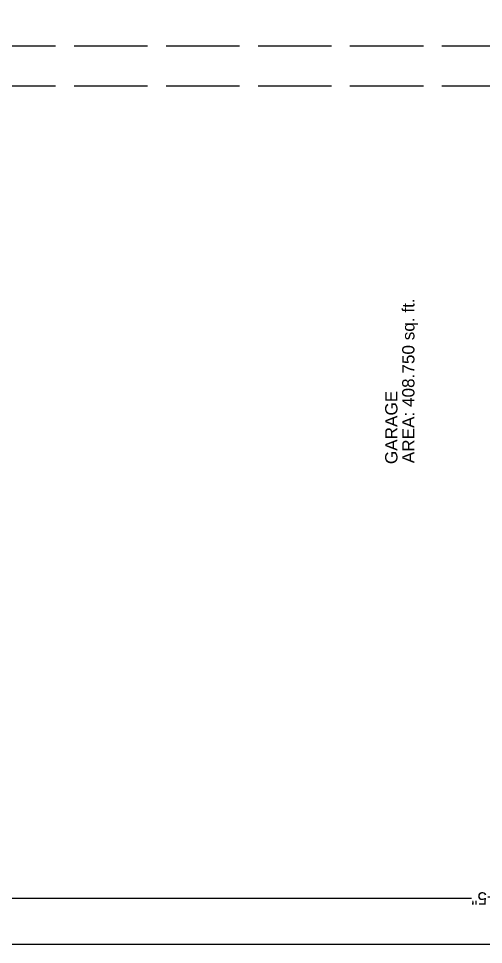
# Model space of a CAD drawing. Header units: inches. Extents: x 12 to 644, y -4 to 515.
# Drawn here: x 109.2 to 185, y 211.1 to 361.9 of the extents above; entities that cross this region are included whole.
import ezdxf

# ---------------------------------------------------------------- set-up
doc = ezdxf.new("R2010")
doc.units = ezdxf.units.IN
doc.header["$MEASUREMENT"] = 0
doc.linetypes.add('ACAD_ISO02W100', pattern=[15, 12, -3])
doc.layers.get('0').update_dxf_attribs({"color": 1, "lineweight": 9})
for name, color, linetype, lineweight in [('A101-Dimensions', 7, 'Continuous', 9), ('A101-Floorplan-1st-floor', 7, 'Continuous', 9), ('A101-Text', 7, 'Continuous', 9)]:
    doc.layers.add(name, color=color, linetype=linetype, lineweight=lineweight)
doc.layers.get('0').off()
doc.styles.get("Standard").update_dxf_attribs({"font": 'Arial.ttf', "height": 2})
doc.dimstyles.get("Standard").update_dxf_attribs({"dimtxt": 0.18, "dimasz": 0.1175, "dimexe": 0.18, "dimexo": 0.0625, "dimgap": 0.09, "dimtad": 0, "dimtoh": 1, "dimdec": 3, "dimzin": 0, "dimdsep": 46, "dimlunit": 4, "dimtxsty": 'Standard', "dimblk": 'ARCHTICK', "dimblk1": 'ARCHTICK', "dimblk2": 'ARCHTICK', "dimcen": 0.09, "dimadec": 1, "dimazin": 0, "dimtfac": 1, "dimtdec": 3, "dimtofl": 0, "dimtmove": 0, "dimatfit": 3, "dimfxl": 1, "dimtolj": 1, "dimtzin": 0, "dimarcsym": 0})

# ---------------------------------------------------------------- blocks, each defined once
blk = doc.blocks.new('_ArchTick')
at = {"color": 0, "linetype": 'ByBlock', "lineweight": 30, "const_width": 0.15}
blk.add_lwpolyline([(-0.5, -0.5), (0.5, 0.5)], dxfattribs=at)
blk = doc.blocks.new('*D185')
at = {"layer": 'A101-Dimensions', "color": 0, "lineweight": -2, "transparency": 16777216}
for p, q in [((58.07, 211.13), (58.07, 218.77)), ((58.07, 218.59), (183.03, 218.59)), ((315.07, 218.59), (190.11, 218.59)), ((315.07, 211.13), (315.07, 218.77))]:
    blk.add_line(p, q, dxfattribs=at)
at = {"layer": 'A101-Dimensions', "color": 0, "lineweight": -2, "transparency": 16777216, "xscale": 0.1175, "yscale": 0.1175, "zscale": 0.1175, "rotation": 180}
blk.add_blockref('_ArchTick', (58.07, 218.59), dxfattribs=at)
at = {"layer": 'A101-Dimensions', "color": 0, "lineweight": -2, "transparency": 16777216, "xscale": 0.1175, "yscale": 0.1175, "zscale": 0.1175}
blk.add_blockref('_ArchTick', (315.07, 218.59), dxfattribs=at)
at = {"layer": 'A101-Dimensions', "color": 0, "lineweight": 5, "transparency": 16777216, "insert": (186.57, 218.59), "char_height": 2, "attachment_point": 5, "rotation": 180}
blk.add_mtext('\\A1;21\'-5"', dxfattribs=at)

msp = doc.modelspace()

# ---------------------------------------------------------------- linework, layer by layer
at = {"layer": 'A101-Floorplan-1st-floor', "linetype": 'ACAD_ISO02W100', "lineweight": -3}
for p, q in [((280.2225, 357.4437), (58.0663, 357.4437)), ((280.2225, 350.9437), (58.0663, 350.9437))]:
    msp.add_line(p, q, dxfattribs=at)
at = {"layer": 'A101-Floorplan-1st-floor', "lineweight": -3}
msp.add_lwpolyline([(278.3163, 349.8187), (315.0732, 349.8187), (315.0732, 211.0687), (58.0663, 211.0687), (58.0663, 454.2508), (280.2225, 454.2508), (280.2225, 349.8187)], dxfattribs=at)

# ---------------------------------------------------------------- texts
at = {"layer": 'A101-Text', "lineweight": 5}
for s, p in [('AREA: 408.750 sq. ft.', (173.7313, 289.4865)), ('GARAGE', (170.959, 289.3389))]:
    msp.add_text(s, height=2, rotation=90, dxfattribs=at).set_placement(p)

# ---------------------------------------------------------------- dimensions: what is measured, and where the dimension line sits
at = {"layer": 'A101-Dimensions', "lineweight": 5}
dim = msp.add_linear_dim(base=(315.0732, 218.587), p1=(58.0663, 211.0687), p2=(315.0732, 211.0687), angle=180, dimstyle='Standard', dxfattribs=at)
dim.commit()
dim.dimension.update_dxf_attribs({"geometry": '*D185', "text_midpoint": (186.5697, 218.587)})

doc.saveas('drawing.dxf')
